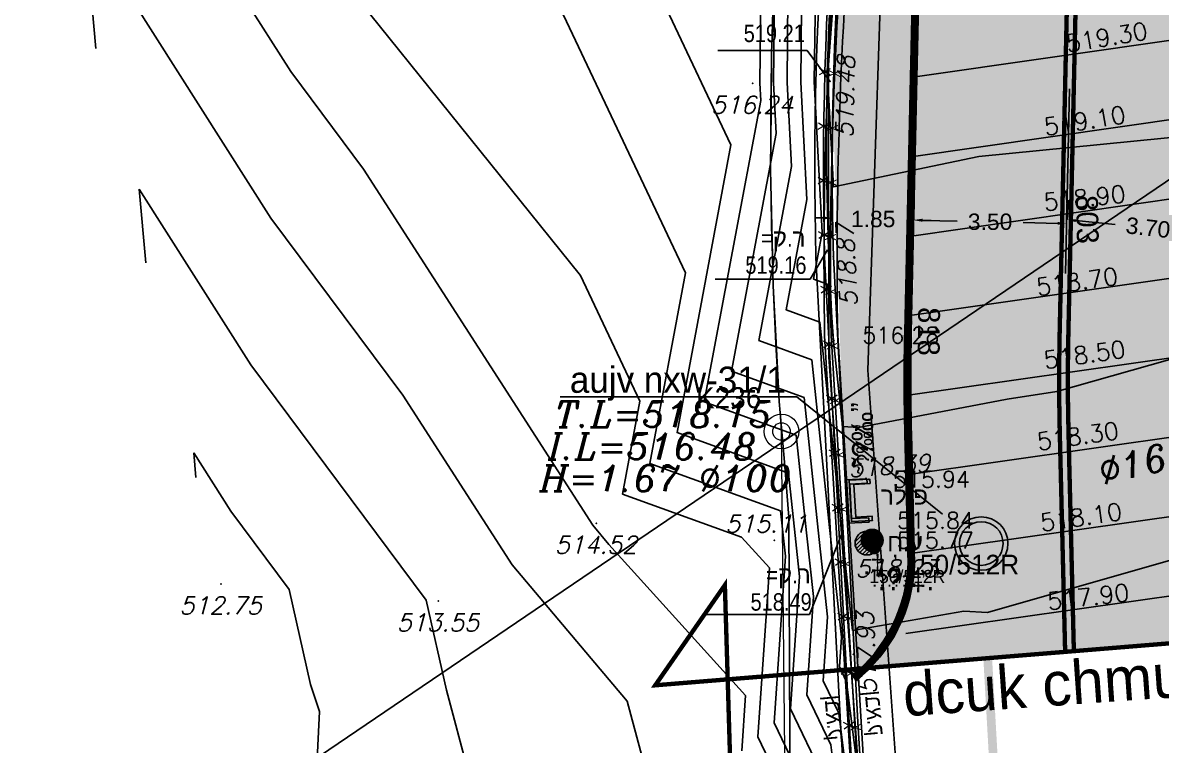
# Model space of a CAD drawing. Header units: metres. Extents: x 222509 to 223547, y 765290 to 766147.
# Drawn here: x 223008.89 to 223034.97, y 765892.56 to 765909.11 of the extents above; entities that cross this region are included whole.
import ezdxf
from ezdxf import colors
from ezdxf.entities.mleader import LeaderData, LeaderLine
from ezdxf.enums import TextEntityAlignment as Align
from ezdxf.math import Vec2, Vec3

# ---------------------------------------------------------------- set-up
doc = ezdxf.new("R2010")
doc.units = ezdxf.units.M
doc.linetypes.add('DASHED', pattern=[19.05, 12.7, -6.35])
for name, color, linetype in [('2TEURA_PT', 8, 'Continuous'), ('43', 8, 'Continuous'), ('55', 8, 'Continuous'), ('7', 8, 'Continuous'), ('A-H', 8, 'Continuous'), ('BELR', 8, 'Continuous'), ('biuv metuhnan 160', 240, 'Continuous'), ('biuv metuhnan 200', 240, 'Continuous'), ('Biuv-Metuhnan', 240, 'Continuous'), ('GADER', 6, 'Continuous'), ('K', 8, 'Continuous'), ('KER', 8, 'Continuous'), ('M6000', 8, 'Continuous'), ('M6331', 8, 'Continuous'), ('pcell', 160, 'Continuous'), ('PNT', 8, 'Continuous'), ('PNT2510', 8, 'Continuous'), ('PNTELEV', 5, 'Continuous'), ('PNTELEV2510', 7, 'Continuous'), ('polgon', 7, 'Continuous'), ('R-K', 8, 'Continuous'), ('R-K GOVA', 8, 'Continuous'), ('Sewage-man-names', 240, 'Continuous'), ('T', 8, 'Continuous'), ('Tcontours0', 250, 'Continuous'), ('Tcontours1', 250, 'Continuous'), ('Tcontours2', 250, 'DASHED'), ('tich', 8, 'Continuous'), ('timrur', 8, 'Continuous')]:
    doc.layers.add(name, color=color, linetype=linetype)
for name, color, linetype, lineweight in [('C1602_0', 3, 'Continuous', 13), ('C1602_1', 6, 'Continuous', 13), ('C1610_0', 8, 'Continuous', 13), ('M2401', 8, 'DASHED', 25), ('M2601', 8, 'Continuous', 25), ('M2605', 8, 'Continuous', 25)]:
    doc.layers.add(name, color=color, linetype=linetype, lineweight=lineweight)
doc.styles.add('GLONASS', font='techno_n.shx', dxfattribs={"width": 0.86})
doc.styles.add('hagar100', font='txt.shx', dxfattribs={"height": 20})
doc.styles.add('HANIT_TEXT', font='hebtxt')
doc.styles.add('HEB', font='hebtxtn.shx', dxfattribs={"height": 0.55})
doc.styles.add('HEBTXT', font='HEBTXT.SHX', dxfattribs={"width": 0.86})
doc.styles.add('ITALIC', font='italic')
doc.styles.add('miryal', font='miryl')
doc.styles.add('MIRYL', font='MIRYL.shx')
doc.styles.add('NARKISM', font='narkism')
doc.styles.add('PTXT', font='txt.shx')
doc.styles.get("Standard").update_dxf_attribs({"font": 'arial.ttf'})
doc.styles.add('TAZAR_HEBTXT', font='HEBTXT.SHX')
doc.styles.add('TECHN_MT', font='techn_mt.shx')
doc.styles.add('TRHEBTXT', font='hebtxt.shx')
doc.dimstyles.get("Standard").update_dxf_attribs({"dimtxt": 0.18, "dimasz": 0.18, "dimexe": 0.18, "dimexo": 0.0625, "dimgap": 0.09, "dimtad": 0, "dimtih": 1, "dimtoh": 1, "dimdec": 4, "dimzin": 0, "dimdsep": 46, "dimtxsty": 'Standard', "dimcen": 0.09, "dimadec": 0, "dimazin": 0, "dimtfac": 1, "dimtdec": 4, "dimtofl": 0, "dimtmove": 0, "dimatfit": 3, "dimfxl": 1, "dimtolj": 1, "dimtzin": 0, "dimarcsym": 0})

# ---------------------------------------------------------------- blocks, each defined once
blk = doc.blocks.new('shuha-01')
h = blk.add_hatch(color=255)
h.dxf.hatch_style = 1
h.paths.add_polyline_path([(0.411, 0, 1), (-0.411, 0, 1)])
at = {"layer": 'Biuv-Metuhnan'}
h = blk.add_hatch(color=256, dxfattribs=at)
h.paths.add_polyline_path([(0.411, 0, 1), (-0.411, 0, 1)], flags=17)
h.paths.add_polyline_path([(0.503, 0, 1), (-0.503, 0, 1)])
for radius in [0.503, 0.411]:
    blk.add_circle((0, 0), radius, dxfattribs=at)
blk = doc.blocks.new('SRVPNO9')
at = {"layer": 'PNTELEV2510', "style": 'PTXT', "oblique": 15}
blk.add_attdef('ELEV2', text='', height=1, dxfattribs=at).set_placement((-0.035, -1.723), align=Align.CENTER)
blk = doc.blocks.new('C1610', base_point=(0, 0, -9000))
at = {"color": 7, "linetype": 'Continuous'}
for radius in [1, 0.5]:
    blk.add_circle((0, 0), radius, dxfattribs=at)
at = {"color": 7, "style": 'TAZAR_HEBTXT'}
for tag, p, p2 in [('POINT_NAME', (-14.8, 1.54), (14.8, 1.54)), ('MARK_DESC', (2.2, -0.6), (31.8, -0.6))]:
    blk.add_attdef(tag, text='', height=1.2, dxfattribs=at).set_placement(p, p2, align=Align.FIT)
at = {"color": 7, "style": 'TAZAR_HEBTXT', "flags": 1}
for tag, p, p2 in [('MARK', (-12.333, -2.5), (12.333, -2.5)), ('CLASS', (-12.333, -4), (12.333, -4)), ('SOURCE', (-12.333, -5.5), (12.333, -5.5)), ('TOPO', (-12.333, -7), (12.333, -7))]:
    blk.add_attdef(tag, text='', height=1, dxfattribs=at).set_placement(p, p2, align=Align.FIT)
for tag, p, p2 in [('HEIGHT', (-12.333, -8.5), (12.333, -8.5)), ('COMMENT', (-12.333, -10), (12.333, -10))]:
    blk.add_attdef(tag, text='', height=1, rotation=360, dxfattribs=at).set_placement(p, p2, align=Align.FIT)
blk = doc.blocks.new('TRP9216')
at = {"linetype": 'Continuous', "const_width": 0.5}
blk.add_lwpolyline([(-0.35, 0, 1), (0.35, 0, 1)], format="xyb", close=True, dxfattribs=at)
blk.add_point((0, 0))
at = {"style": 'TRHEBTXT', "flags": 8}
blk.add_attdef('NAME', text='', height=1.8, dxfattribs=at).set_placement((0, 2.1), align=Align.BOTTOM_CENTER)
blk.add_attdef('HIGHTM', text='', height=1.6, dxfattribs=at).set_placement((-1, 0), align=Align.RIGHT)
blk.add_attdef('HIGHTC', (1, 0), '', height=1.6, dxfattribs=at)
blk.add_attdef('MARK', text='', height=2, dxfattribs=at).set_placement((0, -1.3), align=Align.TOP_CENTER)
blk = doc.blocks.new('G$CAC2BD834')
at = {"layer": 'A-H'}
h = blk.add_hatch(dxfattribs=at)
h.set_pattern_fill('ANSI31', color=256, scale=0.5, style=0)
h.set_pattern_definition([(45, (-4571.598834, 7819.609), (-0.044194173824, 0.044194173824), [])])
edge = h.paths.add_edge_path()
edge.add_arc((223028.23, 765897.19), 0.272, 0, 360)
at = {"layer": '55'}
blk.add_lwpolyline([(223036.141, 765906.188), (222993.703, 765877.398)], dxfattribs=at)
blk.add_lwpolyline([(223036.141, 765906.188), (222993.703, 765877.398)], dxfattribs=at)
at = {"layer": 'A-H'}
blk.add_circle((223028.23, 765897.19, 515.89), 0.272, dxfattribs=at)
at = {"layer": 'BELR'}
for points in [[(223028.281, 765897.671), (223027.781, 765897.645), (223027.729, 765898.636), (223028.228, 765898.662)], [(223028.234, 765898.562), (223028.228, 765898.662)], [(223028.275, 765897.771), (223027.876, 765897.75), (223027.834, 765898.541), (223028.234, 765898.562)], [(223028.281, 765897.671), (223028.275, 765897.771)]]:
    blk.add_lwpolyline(points, dxfattribs=at)
at = {"layer": 'C1602_0'}
blk.add_lwpolyline([(223032.871, 765846.205, -0.028923), (223028.452, 765858.519), (223026.555, 765872.634), (223026.272, 765899.746, -0.121783), (223033.343, 765941.571), (223034.139, 765941.708), (223045.284, 765944.156), (223047.88, 765944.398), (223096.418, 765948.913), (223119.705, 765947.412)], format="xyb", dxfattribs=at)
at = {"layer": 'C1602_1'}
blk.add_lwpolyline([(223032.871, 765846.205, -0.028923), (223028.452, 765858.519), (223026.555, 765872.634), (223026.272, 765899.746, -0.121783), (223033.343, 765941.571), (223034.139, 765941.708), (223045.284, 765944.156), (223047.88, 765944.398), (223065.396, 765931.743), (223065.902, 765931.378), (223058.025, 765921.247, 0.53793), (223044.964, 765915.588), (223043.045, 765897.759), (223041.149, 765880.129), (223043.997, 765864.246), (223046.852, 765848.298)], format="xyb", dxfattribs=at)
at = {"layer": 'GADER'}
blk.add_lwpolyline([(223029.17, 765873.056), (223028.28, 765885.717), (223027.82, 765893.074), (223027.26, 765903.742, -0.055747), (223028.711, 765920.715, -0.190614), (223034.382, 765932.985, -0.190614)], format="xyb", dxfattribs=at)
at = {"layer": 'KER'}
for points in [[(223028.971, 765873.042), (223028.081, 765885.703), (223027.621, 765893.062), (223027.06, 765903.734, -0.05571), (223028.512, 765920.741, -0.190418), (223034.244, 765933.13, -0.190418)], [(223029.37, 765873.07), (223028.48, 765885.73), (223028.02, 765893.085), (223027.46, 765903.75, -0.055785), (223028.91, 765920.69, -0.190814), (223034.52, 765932.84)]]:
    blk.add_lwpolyline(points, format="xyb", dxfattribs=at)
at = {"layer": 'PNT2510'}
for p in [(223027.38, 765907.77, 519.48), (223025.61, 765907.72, 516.24), (223027.46, 765903.75, 518.87), (223028.21, 765898.67, 518.39), (223022.03, 765897.64, 514.52), (223026.11, 765897.25, 515.11), (223028.23, 765897.19, 518.23), (223013.43, 765896.25, 512.75), (223018.41, 765895.86, 513.55), (223027.92, 765894.64, 517.93)]:
    blk.add_point(p, dxfattribs=at)
at = {"layer": 'R-K GOVA'}
for points in [[(223027.38, 765907.77), (223026.856, 765908.477), (223024.81, 765908.477)], [(223027.328, 765903.91), (223026.926, 765903.238), (223024.749, 765903.238)], [(223027.68, 765897.46), (223026.912, 765895.556), (223024.561, 765895.556)]]:
    blk.add_lwpolyline(points, dxfattribs=at)
at = {"layer": 'Tcontours0', "elevation": 515}
blk.add_lwpolyline([(223008.261, 765918.355), (223008.208, 765918.946), (223012.961, 765918.129), (223014.9, 765912.272), (223015.484, 765911.353), (223015.793, 765910.938), (223016.834, 765909.322), (223021.664, 765903.32), (223023.027, 765900.439), (223022.629, 765898.312), (223025.358, 765897.324), (223025.994, 765896.62), (223025.733, 765892.75), (223026.851, 765890.408), (223027.139, 765888.113), (223027.265, 765884.03), (223028.514, 765875.968), (223027.518, 765874.276), (223026.025, 765872.75), (223025.628, 765869.638)], dxfattribs=at)
at = {"layer": 'Tcontours1'}
for p, q in [((223012.853, 765898.694, 513), (223012.803, 765899.257, 513)), ((223012.803, 765899.257, 513), (223013.653, 765897.919, 513)), ((223013.653, 765897.919, 513), (223014.989, 765896.126, 513)), ((223014.989, 765896.126, 513), (223015.478, 765893.949, 513)), ((223015.478, 765893.949, 513), (223015.681, 765893.331, 513)), ((223015.681, 765893.331, 513), (223015.621, 765892.088, 513))]:
    blk.add_line(p, q, dxfattribs=at)
for points, elevation in [([(223025.191, 765934.738), (223025.827, 765929.693), (223026.231, 765929.118), (223026.728, 765927.489), (223027.11, 765926.831), (223027.318, 765926.481), (223027.724, 765920.568), (223027.886, 765918.622), (223027.341, 765908.21), (223027.336, 765907.771), (223027.46, 765905.349), (223030.796, 765906.05), (223036.43, 765906.608)], 519), ([(223022.02, 765934.723), (223022.282, 765932.651), (223022.884, 765929.465), (223022.932, 765927.698), (223023.472, 765926.767), (223026.747, 765921.27), (223026.802, 765920.476), (223027.09, 765917.023), (223026.74, 765910.33), (223026.711, 765907.753), (223026.85, 765905.059), (223026.377, 765902.535), (223027.148, 765902.255), (223027.639, 765897.606), (223027.899, 765895.19), (223027.991, 765895.204), (223030.452, 765895.631), (223030.995, 765895.6), (223036.413, 765897.148)], 518), ([(223015.553, 765935.408), (223019.684, 765931.107), (223019.833, 765930.318), (223019.871, 765928.939), (223019.475, 765926.771), (223019.876, 765926.168), (223020.31, 765926.036), (223023.595, 765920.845), (223024.651, 765919.617), (223026.145, 765917.215), (223026.294, 765915.423), (223026.138, 765912.451), (223026.086, 765907.735), (223026.146, 765906.571), (223025.128, 765901.127), (223026.79, 765900.525), (223027.111, 765897.484), (223027.324, 765895.501), (223027.226, 765894.036), (223027.582, 765893.29), (223028.42, 765886.616), (223030.248, 765886.964), (223036.314, 765888.11)], 517), ([(223013.206, 765927.866), (223013.63, 765927.414), (223013.579, 765927.136), (223016.505, 765922.741), (223019.667, 765921.775), (223019.968, 765921.299), (223022.274, 765918.616), (223024.357, 765915.268), (223023.857, 765913.138), (223023.64, 765909.429), (223025.112, 765906.316), (223023.878, 765899.72), (223026.432, 765898.795), (223026.583, 765897.361), (223026.684, 765896.426), (223026.48, 765893.393), (223027.216, 765891.849), (223027.843, 765886.857), (223027.903, 765884.926), (223029.064, 765877.432), (223029.492, 765877.194), (223030.028, 765877.28), (223036.274, 765878.209)], 516), ([(223010.557, 765908.525), (223010.307, 765911.348), (223014.568, 765904.636), (223017.594, 765900.577), (223020.096, 765896.69), (223022.737, 765893.569), (223023.263, 765891.605), (223023.543, 765890.281), (223025.078, 765888.593), (223026.511, 765886.924), (223026.628, 765883.133), (223026.89, 765881.439), (223024.013, 765876.547), (223023.792, 765876.322), (223023.791, 765876.325)], 514)]:
    blk.add_lwpolyline(points, dxfattribs=dict(at, elevation=elevation))
at = {"layer": 'Tcontours2'}
for p, q in [((223011.883, 765912.945, 514.5), (223015.026, 765907.995, 514.5)), ((223015.026, 765907.995, 514.5), (223016.694, 765905.757, 514.5)), ((223016.694, 765905.757, 514.5), (223021.945, 765897.598, 514.5)), ((223011.705, 765903.609, 513.5), (223011.555, 765905.302, 513.5)), ((223011.555, 765905.302, 513.5), (223014.111, 765901.277, 513.5)), ((223014.111, 765901.277, 513.5), (223018.13, 765895.885, 513.5)), ((223021.945, 765897.598, 514.5), (223022.317, 765897.16, 514.5)), ((223022.317, 765897.16, 514.5), (223025.445, 765893.695, 514.5)), ((223018.13, 765895.885, 513.5), (223018.594, 765893.819, 513.5)), ((223018.594, 765893.819, 513.5), (223019.536, 765890.307, 513.5)), ((223025.445, 765893.695, 514.5), (223025.36, 765892.429, 514.5))]:
    blk.add_line(p, q, dxfattribs=at)
for points, elevation in [([(223023.606, 765934.73), (223024.152, 765930.397), (223024.409, 765929.038), (223024.43, 765928.284), (223025.291, 765926.799), (223027.033, 765923.875), (223027.263, 765920.522), (223027.488, 765917.823), (223027.04, 765909.27), (223027.024, 765907.762), (223027.201, 765904.304), (223027.002, 765903.238), (223027.327, 765903.121), (223027.671, 765899.86), (223028.038, 765899.838), (223031.442, 765900.491), (223032.582, 765900.66), (223036.307, 765901.724)], 518.5), ([(223014.768, 765940.783), (223017.708, 765937.279), (223020.179, 765934.77), (223020.5, 765934.436), (223021.359, 765929.891), (223021.434, 765927.113), (223021.653, 765926.735), (223023.517, 765923.606), (223025.408, 765920.619), (223025.839, 765920.117), (223026.449, 765919.136), (223026.692, 765916.223), (223026.439, 765911.39), (223026.399, 765907.744), (223026.498, 765905.815), (223025.752, 765901.831), (223026.969, 765901.39), (223027.375, 765897.545), (223027.645, 765895.038), (223027.599, 765894.357), (223027.764, 765894.011), (223028.154, 765890.909), (223034.512, 765892.122), (223035.258, 765892.251)], 517.5), ([(223013.662, 765932.553), (223016.917, 765929.087), (223016.527, 765926.953), (223018.19, 765924.455), (223019.988, 765923.905), (223021.782, 765921.072), (223023.463, 765919.116), (223025.84, 765915.294), (223025.896, 765914.623), (223025.838, 765913.511), (223025.774, 765907.726), (223025.795, 765907.327), (223024.503, 765900.423), (223026.611, 765899.66), (223026.847, 765897.423), (223027.004, 765895.963), (223026.853, 765893.714), (223027.399, 765892.57), (223028.195, 765886.23), (223028.222, 765885.375), (223028.736, 765882.058), (223028.925, 765881.953), (223033.23, 765882.644), (223035.284, 765882.949)], 516.5), ([(223010.076, 765923.15), (223014.445, 765921.043), (223014.812, 765920.98), (223014.926, 765920.637), (223019.363, 765918.933), (223021.038, 765918.172), (223021.086, 765918.116), (223021.119, 765918.063), (223021.069, 765917.852), (223019.266, 765911.78), (223021.276, 765909.283), (223024.07, 765903.378), (223023.254, 765899.016), (223026.252, 765897.93), (223026.319, 765897.3), (223026.363, 765896.889), (223026.107, 765893.072), (223027.034, 765891.129)], 515.5)]:
    blk.add_lwpolyline(points, dxfattribs=dict(at, elevation=elevation))
at = {"layer": '2TEURA_PT'}
ref = blk.add_blockref('TRP9216', (223028.399, 765897.083), dxfattribs=dict(at, xscale=0.25, yscale=0.25, zscale=0.25))
ref.add_attrib('MARK', '.\x9a.‡.’', dxfattribs={"layer": '0', "height": 0.5, "style": 'TRHEBTXT', "flags": 8}).set_placement((223029.201, 765896.609, 515.883), align=Align.TOP_CENTER)
at = {"layer": 'C1610_0'}
ref = blk.add_blockref('C1610', (223026.272, 765899.746), dxfattribs=dict(at, xscale=0.4, yscale=0.4, zscale=0.4))
ref.add_attrib('POINT_NAME', 'K236', dxfattribs={"layer": '0', "height": 0.48, "rotation": 0, "style": 'TAZAR_HEBTXT'}).set_placement((223025.06, 765900.281), align=Align.CENTER)
at = {"layer": 'PNT2510'}
ref = blk.add_blockref('SRVPNO9', (223027.38, 765907.77, 519.48), dxfattribs=dict(at, xscale=0.4, yscale=0.4, zscale=0.4))
ref.add_attrib('ELEV2', '519.48', dxfattribs={"layer": 'PNTELEV2510', "height": 0.4, "rotation": 88.7867, "style": 'PTXT', "oblique": 15}).set_placement((223027.932, 765907.411, 519.48), align=Align.CENTER)
ref = blk.add_blockref('SRVPNO9', (223025.61, 765907.72, 516.24), dxfattribs=dict(at, xscale=0.4, yscale=0.4, zscale=0.4))
ref.add_attrib('ELEV2', '516.24', dxfattribs={"layer": 'PNTELEV2510', "height": 0.4, "style": 'PTXT', "oblique": 15}).set_placement((223025.596, 765907.031, 516.24), align=Align.CENTER)
ref = blk.add_blockref('SRVPNO9', (223027.46, 765903.75, 518.87), dxfattribs=dict(at, xscale=0.4, yscale=0.4, zscale=0.4))
ref.add_attrib('ELEV2', '518.87', dxfattribs={"layer": 'PNTELEV2510', "height": 0.4, "rotation": 92.9137, "style": 'PTXT', "oblique": 15}).set_placement((223027.966, 765903.562, 518.87), align=Align.CENTER)
ref = blk.add_blockref('SRVPNO9', (223028.21, 765898.67, 518.39), dxfattribs=dict(at, xscale=0.4, yscale=0.4, zscale=0.4))
ref.add_attrib('ELEV2', '518.39', dxfattribs={"layer": 'PNTELEV2510', "height": 0.4, "rotation": 4.1236, "style": 'PTXT', "oblique": 15}).set_placement((223028.755, 765898.764, 518.39), align=Align.CENTER)
ref = blk.add_blockref('SRVPNO9', (223026.11, 765897.25, 515.11), dxfattribs=dict(at, xscale=0.4, yscale=0.4, zscale=0.4))
ref.add_attrib('ELEV2', '515.11', dxfattribs={"layer": 'PNTELEV2510', "height": 0.4, "style": 'PTXT', "oblique": 15}).set_placement((223025.925, 765897.433, 515.11), align=Align.CENTER)
ref = blk.add_blockref('SRVPNO9', (223022.03, 765897.64, 514.52), dxfattribs=dict(at, xscale=0.4, yscale=0.4, zscale=0.4))
ref.add_attrib('ELEV2', '514.52', dxfattribs={"layer": 'PNTELEV2510', "height": 0.4, "style": 'PTXT', "oblique": 15}).set_placement((223022.016, 765896.951, 514.52), align=Align.CENTER)
ref = blk.add_blockref('SRVPNO9', (223028.23, 765897.19, 518.23), dxfattribs=dict(at, xscale=0.4, yscale=0.4, zscale=0.4))
ref.add_attrib('ELEV2', '518.23', dxfattribs={"layer": 'PNTELEV2510', "height": 0.4, "style": 'PTXT', "oblique": 15}).set_placement((223028.906, 765896.41, 518.23), align=Align.CENTER)
ref = blk.add_blockref('SRVPNO9', (223013.43, 765896.25, 512.75), dxfattribs=dict(at, xscale=0.4, yscale=0.4, zscale=0.4))
ref.add_attrib('ELEV2', '512.75', dxfattribs={"layer": 'PNTELEV2510', "height": 0.4, "style": 'PTXT', "oblique": 15}).set_placement((223013.416, 765895.561, 512.75), align=Align.CENTER)
ref = blk.add_blockref('SRVPNO9', (223018.41, 765895.86, 513.55), dxfattribs=dict(at, xscale=0.4, yscale=0.4, zscale=0.4))
ref.add_attrib('ELEV2', '513.55', dxfattribs={"layer": 'PNTELEV2510', "height": 0.4, "style": 'PTXT', "oblique": 15}).set_placement((223018.396, 765895.171, 513.55), align=Align.CENTER)
ref = blk.add_blockref('SRVPNO9', (223027.92, 765894.64, 517.93), dxfattribs=dict(at, xscale=0.4, yscale=0.4, zscale=0.4))
ref.add_attrib('ELEV2', '517.93', dxfattribs={"layer": 'PNTELEV2510', "height": 0.4, "rotation": 92.2728, "style": 'PTXT', "oblique": 15}).set_placement((223028.416, 765894.679, 517.93), align=Align.CENTER)
at = {"layer": 'A-H', "style": 'TECHN_MT', "width": 1.00001}
blk.add_text('ח.ע', height=0.4, dxfattribs=at).set_placement((223029.515, 765897.004, 515.89), align=Align.RIGHT)
at = {"layer": 'BELR', "style": 'TECHN_MT', "width": 1.00001}
blk.add_text('רליפ', height=0.4, dxfattribs=at).set_placement((223029.629, 765898.07, 519.74), align=Align.RIGHT)
at = {"layer": 'GADER', "style": 'PTXT'}
for rotation, p in [(88.3618, (223027.267, 765907.995)), (89.2414, (223027.241, 765906.745)), (270.231, (223027.234, 765905.495)), (271.1106, (223027.249, 765904.246)), (273.0057, (223027.299, 765902.997)), (273.0057, (223027.365, 765901.748)), (273.0057, (223027.43, 765900.5)), (273.0057, (223027.496, 765899.252)), (273.0057, (223027.561, 765898.004)), (273.0057, (223027.627, 765896.755)), (273.0057, (223027.693, 765895.507)), (273.0057, (223027.758, 765894.259)), (273.5788, (223027.824, 765893.01))]:
    blk.add_text('X', height=0.25, rotation=rotation, dxfattribs=at).set_placement(p, align=Align.MIDDLE_CENTER)
at = {"layer": 'R-K', "style": 'TECHN_MT', "width": 1.00001}
for p in [(223026.824, 765903.982, -332.58), (223026.943, 765896.265, -332.58)]:
    blk.add_text('=ק.ר', height=0.4, dxfattribs=at).set_placement(p, align=Align.RIGHT)
at = {"layer": 'R-K GOVA', "style": 'TECHN_MT', "width": 1.00001}
for s, p in [('519.21', (223026.807, 765908.668, -332.58)), ('519.16', (223026.844, 765903.359, -332.58)), ('518.49', (223026.964, 765895.642, -332.58))]:
    blk.add_text(s, height=0.4, dxfattribs=at).set_placement(p, align=Align.RIGHT)
blk = doc.blocks.new('*D93')
at = {"color": 0, "lineweight": -2}
for p, q in [((223029.303, 765904.631), (223029.312, 765905.038)), ((223032.802, 765904.553), (223032.811, 765904.961)), ((223029.502, 765904.584), (223030.295, 765904.566)), ((223032.601, 765904.515), (223031.808, 765904.533))]:
    blk.add_line(p, q, dxfattribs=at)
at = {"color": 0}
for points in [[(223029.503, 765904.617), (223029.501, 765904.551), (223029.302, 765904.588)], [(223032.601, 765904.482), (223032.602, 765904.549), (223032.801, 765904.511)]]:
    blk.add_solid(points, dxfattribs=at)
at = {"layer": 'DEFPOINTS', "color": 0}
for p in [(223029.3, 765904.475), (223032.799, 765904.397), (223032.801, 765904.511)]:
    blk.add_point(p, dxfattribs=at)
at = {"color": 0, "insert": (223031.052, 765904.55), "char_height": 0.375, "attachment_point": 5}
blk.add_mtext('\\A1;3.50', dxfattribs=at)
blk = doc.blocks.new('*D94')
at = {"color": 0, "lineweight": -2}
for p, q in [((223032.815, 765904.613), (223032.858, 765905.046)), ((223036.532, 765904.247), (223036.575, 765904.681)), ((223033.013, 765904.579), (223033.92, 765904.49)), ((223036.332, 765904.252), (223035.425, 765904.342))]:
    blk.add_line(p, q, dxfattribs=at)
at = {"color": 0}
for points in [[(223033.016, 765904.612), (223033.01, 765904.545), (223032.814, 765904.598)], [(223036.329, 765904.219), (223036.335, 765904.286), (223036.531, 765904.233)]]:
    blk.add_solid(points, dxfattribs=at)
at = {"layer": 'DEFPOINTS', "color": 0}
for p in [(223032.8, 765904.457), (223036.531, 765904.233), (223036.517, 765904.092)]:
    blk.add_point(p, dxfattribs=at)
at = {"color": 0, "insert": (223034.672, 765904.416), "char_height": 0.375, "attachment_point": 5, "rotation": 353.61}
blk.add_mtext('\\A1;3.70', dxfattribs=at)
blk = doc.blocks.new('*D96')
at = {"color": 0, "lineweight": -2}
for p, q in [((223027.241, 765904.638), (223027.041, 765904.643)), ((223027.438, 765904.512), (223027.431, 765904.184)), ((223029.299, 765904.47), (223029.292, 765904.143)), ((223029.502, 765904.588), (223029.702, 765904.584))]:
    blk.add_line(p, q, dxfattribs=at)
at = {"color": 0}
for points in [[(223027.24, 765904.605), (223027.242, 765904.672), (223027.441, 765904.634)], [(223029.503, 765904.622), (223029.501, 765904.555), (223029.302, 765904.593)]]:
    blk.add_solid(points, dxfattribs=at)
at = {"layer": 'DEFPOINTS', "color": 0}
for p in [(223027.442, 765904.668), (223029.302, 765904.593), (223029.303, 765904.627)]:
    blk.add_point(p, dxfattribs=at)
at = {"color": 0, "insert": (223028.372, 765904.613), "char_height": 0.375, "attachment_point": 5}
blk.add_mtext('\\A1;1.85', dxfattribs=at)
blk = doc.blocks.new('SRVPNO1')
at = {"layer": 'PNTELEV', "color": 8, "style": 'PTXT'}
blk.add_attdef('ELEV2', (1.5, -0.5), '', height=1, dxfattribs=at)
blk = doc.blocks.new('*X116')
at = {"color": 0}
for p, q in [((3.525, 3.615), (3.525, 3.685)), ((3.562, 3.514), (3.562, 3.785)), ((3.6, 3.469), (3.6, 3.831)), ((3.637, 3.439), (3.637, 3.86)), ((3.675, 3.419), (3.675, 3.88)), ((3.712, 3.407), (3.712, 3.892)), ((3.75, 3.401), (3.75, 3.899)), ((3.787, 3.4), (3.787, 3.899)), ((3.825, 3.405), (3.825, 3.894)), ((3.862, 3.416), (3.862, 3.883)), ((3.9, 3.435), (3.9, 3.865)), ((3.937, 3.462), (3.937, 3.837)), ((3.975, 3.503), (3.975, 3.796)), ((4.012, 3.58), (4.012, 3.72))]:
    blk.add_line(p, q, dxfattribs=at)
blk = doc.blocks.new('G$C9B10AD15')
at = {"layer": '43'}
blk.add_circle((223028.35, 765897.255, 515.77), 0.25, dxfattribs=at)
at = {"layer": '7', "elevation": 515.839}
blk.add_lwpolyline([(223028.301, 765898.558), (223027.927, 765898.535), (223027.973, 765897.787), (223028.347, 765897.81), (223028.353, 765897.71), (223027.879, 765897.681), (223027.822, 765898.629), (223028.295, 765898.658), (223028.301, 765898.558)], close=True, dxfattribs=at)
at = {"layer": 'GADER'}
blk.add_lwpolyline([(223029.136, 765873.002), (223028.256, 765888.019), (223027.409, 765901.946, -0.053657), (223029.356, 765923.383, -0.138722), (223034.522, 765932.925, -0.138722)], format="xyb", dxfattribs=at)
at = {"layer": 'K'}
for points in [[(223028.987, 765872.993), (223028.106, 765888.01), (223027.259, 765901.94, -0.05367), (223029.21, 765923.414, -0.138744), (223034.414, 765933.029, -0.138744)], [(223029.286, 765873.011), (223028.406, 765888.028), (223027.559, 765901.952, -0.053645), (223029.503, 765923.352, -0.1387), (223034.629, 765932.82)]]:
    blk.add_lwpolyline(points, format="xyb", dxfattribs=at)
at = {"layer": 'PNT', "color": 252}
for p in [(223027.559, 765901.952, 516.28), (223028.26, 765898.65, 515.935), (223028.353, 765897.71, 515.839), (223028.35, 765897.255, 515.77)]:
    blk.add_point(p, dxfattribs=at)
at = {"layer": '43'}
blk.add_blockref('*X116', (223024.577, 765893.605, 515.77), dxfattribs=at)
at = {"layer": 'PNT', "color": 252}
ref = blk.add_blockref('SRVPNO1', (223027.559, 765901.952, 516.28), dxfattribs=dict(at, xscale=0.375, yscale=0.375, zscale=0.375))
ref.add_attrib('ELEV2', '516.28', (223028.122, 765901.765, 516.28), dxfattribs={"layer": 'PNTELEV', "color": 8, "height": 0.375, "style": 'PTXT'})
ref = blk.add_blockref('SRVPNO1', (223028.26, 765898.65, 515.935), dxfattribs=dict(at, xscale=0.375, yscale=0.375, zscale=0.375))
ref.add_attrib('ELEV2', '515.94', (223028.823, 765898.463, 515.935), dxfattribs={"layer": 'PNTELEV', "color": 8, "height": 0.375, "style": 'PTXT'})
ref = blk.add_blockref('SRVPNO1', (223028.353, 765897.71, 515.839), dxfattribs=dict(at, xscale=0.375, yscale=0.375, zscale=0.375))
ref.add_attrib('ELEV2', '515.84', (223028.916, 765897.522, 515.839), dxfattribs={"layer": 'PNTELEV', "color": 8, "height": 0.375, "style": 'PTXT'})
ref = blk.add_blockref('SRVPNO1', (223028.35, 765897.255, 515.77), dxfattribs=dict(at, xscale=0.375, yscale=0.375, zscale=0.375))
ref.add_attrib('ELEV2', '515.77', (223028.913, 765897.068, 515.77), dxfattribs={"layer": 'PNTELEV', "color": 8, "height": 0.375, "style": 'PTXT'})
at = {"layer": '43', "style": 'HEBTXT'}
blk.add_text('.‡.’ 150/512R', height=0.45, dxfattribs=at).set_placement((223028.138, 765896.473, 515.77))
at = {"layer": '7', "style": 'HEB'}
blk.add_text('˜\x8c‰”', height=0.38, rotation=93.4799, dxfattribs=at).set_placement((223028.398, 765898.804, 515.839))
at = {"layer": 'GADER', "style": 'GLONASS', "text_generation_flag": 2, "width": 0.86}
for rotation, p in [(87.497, (223027.489, 765907.949)), (88.3347, (223027.442, 765906.7)), (88.963, (223027.412, 765905.451)), (89.5914, (223027.397, 765904.201)), (270.4291, (223027.398, 765902.951)), (273.4799, (223027.424, 765901.701)), (273.4799, (223027.5, 765900.453)), (273.4799, (223027.576, 765899.206)), (273.4799, (223027.652, 765897.958)), (273.4799, (223027.727, 765896.71)), (273.4799, (223027.803, 765895.463)), (273.4799, (223027.879, 765894.215)), (273.4799, (223027.955, 765892.967))]:
    blk.add_text('X', height=0.25, rotation=rotation, dxfattribs=at).set_placement(p, align=Align.MIDDLE_CENTER)
at = {"layer": 'T', "style": 'GLONASS', "text_generation_flag": 2, "width": 0.86}
blk.add_text('ק.אבן', height=0.375, rotation=275.0423, dxfattribs=at).set_placement((223028.268, 765892.761))
blk = doc.blocks.new('G$C915B2375')
at = {"layer": 'pcell'}
blk.add_lwpolyline([(223026.095, 765909.753), (223026.044, 765908.425), (223026.043, 765908.398), (223026.033, 765907.097), (223026.023, 765905.769), (223026.023, 765905.742), (223026.052, 765904.441), (223026.083, 765903.086), (223026.151, 765901.787), (223026.222, 765900.433), (223026.329, 765899.137), (223026.441, 765897.786), (223026.555, 765872.634)], dxfattribs=at)
blk = doc.blocks.new('M6331_S')
blk.add_lwpolyline([(-0.5, 0), (-0.5, -0.5), (0.5, -0.5), (0.5, 0.5), (-0.5, 0.5)], close=True)
for points in [[(0.5, 0.5), (-0.5, -0.5)], [(-0.5, 0.5), (0.5, -0.5)]]:
    blk.add_lwpolyline(points)
at = {"style": 'HANIT_TEXT'}
blk.add_attdef('NAME', text='', height=1, dxfattribs=at).set_placement((0, -1), align=Align.TOP_CENTER)
blk.add_attdef('DESC', text='', height=1, dxfattribs=at).set_placement((-1, -2.5), align=Align.TOP_RIGHT)
blk.add_attdef('MARK', text='', height=1, dxfattribs=at).set_placement((0, -2.5), align=Align.TOP_LEFT)
at = {"style": 'HANIT_TEXT', "flags": 1}
blk.add_attdef('OWNER', text='', height=1, dxfattribs=at).set_placement((0, -4), align=Align.TOP_CENTER)
blk = doc.blocks.new('G$CFB36F9AD')
at = {"layer": 'M2601'}
blk.add_lwpolyline([(223029.136, 765873.002), (223028.256, 765888.019), (223027.409, 765901.946, -0.053657), (223029.356, 765923.383, -0.138722), (223034.522, 765932.925, -0.138722)], format="xyb", dxfattribs=at)
at = {"layer": 'M2605'}
for points in [[(223028.987, 765872.993), (223028.106, 765888.01), (223027.259, 765901.94, -0.05367), (223029.21, 765923.414, -0.138744), (223034.414, 765933.029, -0.138744)], [(223029.286, 765873.011), (223028.406, 765888.028), (223027.559, 765901.952, -0.053645), (223029.503, 765923.352, -0.1387), (223034.629, 765932.82)]]:
    blk.add_lwpolyline(points, format="xyb", dxfattribs=at)
at = {"layer": 'M6000', "elevation": 515.839}
blk.add_lwpolyline([(223028.301, 765898.558), (223027.927, 765898.535), (223027.973, 765897.787), (223028.347, 765897.81), (223028.353, 765897.71), (223027.879, 765897.681), (223027.822, 765898.629), (223028.295, 765898.658), (223028.301, 765898.558)], close=True, dxfattribs=at)
at = {"layer": 'PNT'}
for p in [(223027.559, 765901.952, 516.28), (223028.26, 765898.65, 515.935), (223028.353, 765897.71, 515.839), (223028.35, 765897.255, 515.77)]:
    blk.add_point(p, dxfattribs=at)
at = {"layer": 'M6331', "xscale": 0.3040000000037253, "yscale": 0.3040000000037253, "zscale": 0.1520000000019763}
blk.add_blockref('M6331_S', (223028.35, 765897.255, 515.77), dxfattribs=at).add_auto_attribs({'MARK': '.\x90.\x8e.‡.’'})
at = {"layer": 'PNT'}
ref = blk.add_blockref('SRVPNO1', (223027.559, 765901.952, 516.28), dxfattribs=dict(at, xscale=0.375, yscale=0.375, zscale=0.375))
ref.add_attrib('ELEV2', '516.28', (223028.122, 765901.765, 516.28), dxfattribs={"layer": 'PNTELEV', "color": 8, "height": 0.375, "style": 'PTXT'})
ref = blk.add_blockref('SRVPNO1', (223028.26, 765898.65, 515.935), dxfattribs=dict(at, xscale=0.375, yscale=0.375, zscale=0.375))
ref.add_attrib('ELEV2', '515.94', (223028.823, 765898.463, 515.935), dxfattribs={"layer": 'PNTELEV', "color": 8, "height": 0.375, "style": 'PTXT'})
ref = blk.add_blockref('SRVPNO1', (223028.353, 765897.71, 515.839), dxfattribs=dict(at, xscale=0.375, yscale=0.375, zscale=0.375))
ref.add_attrib('ELEV2', '515.84', (223028.916, 765897.522, 515.839), dxfattribs={"layer": 'PNTELEV', "color": 8, "height": 0.375, "style": 'PTXT'})
ref = blk.add_blockref('SRVPNO1', (223028.35, 765897.255, 515.77), dxfattribs=dict(at, xscale=0.375, yscale=0.375, zscale=0.375))
ref.add_attrib('ELEV2', '515.77', (223028.913, 765897.068, 515.77), dxfattribs={"layer": 'PNTELEV', "color": 8, "height": 0.375, "style": 'PTXT'})
at = {"layer": 'M2601', "style": 'GLONASS', "text_generation_flag": 2, "width": 0.86}
for rotation, p in [(87.497, (223027.489, 765907.949)), (88.3347, (223027.442, 765906.7)), (88.963, (223027.412, 765905.451)), (89.5914, (223027.397, 765904.201)), (270.4291, (223027.398, 765902.951)), (273.4799, (223027.424, 765901.701)), (273.4799, (223027.5, 765900.453)), (273.4799, (223027.576, 765899.206)), (273.4799, (223027.652, 765897.958)), (273.4799, (223027.727, 765896.71)), (273.4799, (223027.803, 765895.463)), (273.4799, (223027.879, 765894.215)), (273.4799, (223027.955, 765892.967))]:
    blk.add_text('X', height=0.25, rotation=rotation, dxfattribs=at).set_placement(p, align=Align.MIDDLE_CENTER)
at = {"layer": 'M2605', "style": 'GLONASS', "text_generation_flag": 2, "width": 0.86}
blk.add_text('ק.אבן', height=0.375, rotation=275.0423, dxfattribs=at).set_placement((223027.346, 765892.659))
at = {"layer": 'M6000', "style": 'HEB'}
blk.add_text('˜\x8c‰”', height=0.5, rotation=91.5327, dxfattribs=at).set_placement((223028.399, 765898.94, 515.839))
at = {"layer": 'M6331', "style": 'HEBTXT'}
blk.add_text(' 150/512R', height=0.3, dxfattribs=at).set_placement((223028.174, 765896.275, 515.77))
blk = doc.blocks.new('G$CEBE070F1')
at = {"layer": 'M2401'}
blk.add_polyline3d([(223037.69, 765938.66, 519.72), (223037.92, 765935.45, 519.68), (223037.59, 765934.64, 519.68), (223036.76, 765933.92, 519.68), (223034.98, 765932.24, 519.5), (223032.15, 765928.32, 519.11), (223029.83, 765920.91, 518.42), (223028.61, 765911.84, 517.63), (223028.25, 765901.15, 516.71), (223029.28, 765886.77, 514.97), (223030.3, 765872.72, 513.51), (223030.08, 765872.45, 513.5), (223029.72, 765872.21, 513.46), (223029.13, 765872.38, 513.22), (223029.12, 765872.39, 513.17), (223028.28, 765874.6, 512.81)], dxfattribs=at)
at = {"layer": 'M2605'}
blk.add_polyline3d([(223034.7, 765933.26, 519.45), (223032.01, 765929.86, 519.22), (223030.39, 765927, 518.99), (223028.79, 765921.23, 518.44), (223027.77, 765913.81, 517.79), (223027.35, 765908.15, 517.3), (223027.36, 765901.45, 516.74), (223028.35, 765887.63, 515.06), (223029.27, 765873.26, 513.62)], dxfattribs=at)
blk = doc.blocks.new('G$CDE37A9AE')
at = {"layer": 'biuv metuhnan 160', "const_width": 0.18}
blk.add_lwpolyline([(223030.849, 765897.18), (223038.675, 765899.544)], dxfattribs=at)
at = {"layer": 'biuv metuhnan 200'}
blk.add_lwpolyline([(223106.03, 765787.05, 0.2, 0.2, 0), (223107.425, 765790.158, 0.2, 0.2, 0), (223084.483, 765800.889, 0.2, 0.2, 0), (223048.217, 765817.764, 0.2, 0.2, 0), (223037.518, 765826.032, 0.2, 0.2, 0), (223033.914, 765839.765, 0.2, 0.2, 0), (223032.453, 765868.688, 0.2, 0.2, 0), (223030.849, 765897.18, 0.2, 0.2, 0), (223030.849, 765897.18, 0.2, 0.2, 0), (223030.849, 765897.18, 0.2, 0.2, 0), (223033.905, 765926.162, 0.2, 0.2, 0), (223059.708, 765933.144, 0.2, 0.2, 0), (223080.854, 765914.734, 0.2, 0.2, 0), (223096.759, 765902.355, 0.2, 0.2, 0), (223125.418, 765880.054, 0.2, 0.2, 0), (223138.543, 765869.981, 0.2, 0.2, 0), (223150.893, 765861.006, 0.2, 0.2, 0), (223163.22, 765851.088, 0.2, 0.2, 0), (223181.823, 765834.302, 0.2, 0.2, 0), (223199.904, 765817.6, 0.2, 0.2, 0), (223229.17, 765790.332, 0.2, 0.2, 0), (223256.284, 765764.886, 0.2, 0.2, 0)], format="xyseb", dxfattribs=at)
at = {"xscale": 1.217317252201134, "yscale": 1.217317252201134, "zscale": 1.217317252201134}
blk.add_blockref('shuha-01', (223030.849, 765897.18), dxfattribs=at)
at = {"layer": 'Biuv-Metuhnan', "extrusion": (0, 0, -1), "style": 'miryal', "text_generation_flag": 2}
blk.add_text('aujv nxw-31/1', height=0.6, dxfattribs=at).set_placement((-223023.897, 765900.933, 53.5), align=Align.MIDDLE_CENTER)
at = {"layer": 'Sewage-man-names', "style": 'ITALIC'}
for s, p in [('T.L=518.15', (223021.075, 765899.845)), ('I.L=516.48', (223020.921, 765899.105)), ('H=1.67 %%c100', (223020.726, 765898.376))]:
    blk.add_text(s, height=0.6, dxfattribs=at).set_placement(p)
blk.add_text('%%C160', height=0.6, rotation=13.6093, dxfattribs=at).set_placement((223033.623, 765898.52))
at = {"layer": 'Sewage-man-names'}
ml = blk.add_multileader_mtext('Standard', dxfattribs=at)
ml.set_content(' ', color=256)
ml.set_leader_properties()
ml.build(insert=Vec2(0, 0))
ml.multileader.update_dxf_attribs({"dogleg_length": 5.424, "arrow_head_size": 0.5})
ctx = ml.context
ctx.base_point, ctx.arrow_head_size, ctx.plane_origin = Vec3(223015.648, 765900.54), 0.5, Vec3(223027.865, 765899.556)
ctx.text_align_type = 2
notes = []
notes.append((ctx, [(0, (1, 1, 0), (223026.625, 765900.54), (-1, 0), 5.424, [(0, [(223030.351, 765897.535)], 0, [])])]))
ctx.mtext.insert, ctx.mtext.alignment, ctx.mtext.flow_direction = Vec3(223019.201, 765902.541), 3, 5
for ctx, leaders in notes:
    for number, flags, end, landing, length, lines in leaders:
        leader = LeaderData()
        leader.index, (leader.has_last_leader_line, leader.has_dogleg_vector, leader.attachment_direction) = number, flags
        leader.last_leader_point, leader.dogleg_vector, leader.dogleg_length = Vec3(end), Vec3(landing), length
        for number, points, colour, breaks in lines:
            line = LeaderLine()
            line.index, line.vertices, line.color, line.breaks = number, Vec3.list(points), colors.encode_raw_color(colour), breaks
            leader.lines.append(line)
        ctx.leaders.append(leader)
blk = doc.blocks.new('G$C122A9018')
at = {"layer": 'R-K GOVA'}
h = blk.add_hatch(color=254, dxfattribs=at)
h.dxf.hatch_style = 1
h.paths.add_polyline_path([(223083.9613, 765914.85158), (223080.00774, 765909.68354), (223069.4389, 765917.68627), (223068.26825, 765918.317), (223067.3334, 765918.81544), (223066.57736, 765919.17362), (223065.44119, 765919.65655), (223062.22835, 765921.00386), (223059.66703, 765922.07586), (223058.49733, 765922.47343), (223057.23737, 765922.75821), (223056.20794, 765922.88777), (223055.41751, 765922.92652), (223054.68416, 765922.91583), (223053.47497, 765922.79967), (223052.60892, 765922.63929), (223051.64724, 765922.38211), (223050.7066, 765922.04465), (223049.81474, 765921.71691), (223048.39628, 765921.33091), (223046.63672, 765920.97451), (223045.75193, 765920.70908), (223044.47631, 765920.18861), (223043.24892, 765919.51292), (223042.4374, 765918.9545), (223041.65103, 765918.31058), (223040.84343, 765917.5186), (223040.11037, 765916.64938), (223039.3221, 765915.48359), (223038.70362, 765914.29574), (223038.05837, 765912.49768), (223037.36959, 765909.7474), (223036.85807, 765906.79871), (223036.52799, 765904.00902), (223036.33278, 765901.55384), (223036.26907, 765899.17478), (223036.36611, 765895.05446), (223028.26989, 765894.29533), (223028.8219, 765895.00494), (223029.13709, 765895.69304), (223029.32121, 765896.71356), (223029.23568, 765900.41382), (223029.43388, 765910.1781), (223029.62225, 765912.22012), (223029.80686, 765913.36221), (223030.18468, 765915.04017), (223030.70538, 765916.74726), (223031.08885, 765917.87783), (223031.30917, 765918.6433), (223031.45558, 765919.22823), (223031.58139, 765919.80302), (223031.7577, 765920.79711), (223031.85658, 765921.54515), (223031.92295, 765922.24118), (223031.98312, 765923.77452), (223031.93688, 765925.35287), (223031.84021, 765927.78602), (223031.71015, 765931.05973), (223031.6111, 765932.67709), (223031.48142, 765933.86821), (223031.43741, 765935.30176), (223031.4995, 765936.36201), (223031.54519, 765937.62621), (223031.93133, 765939.00246), (223032.2144, 765939.62164), (223032.62698, 765940.6681), (223033.11177, 765941.65868), (223033.63182, 765942.54382), (223034.18921, 765943.42614), (223034.60685, 765944.22336), (223035.12039, 765945.29042), (223035.6417, 765946.49723), (223036.11234, 765947.72967), (223036.66706, 765949.43827), (223036.90449, 765950.29587), (223037.24589, 765951.74571), (223037.51948, 765953.22965), (223037.78374, 765955.09447), (223037.91398, 765956.90984), (223052.49375, 765954.73385), (223051.47691, 765954.59087), (223050.78723, 765954.35522), (223049.99835, 765953.92579), (223049.45116, 765953.40049), (223049.14634, 765952.94248), (223048.9965, 765952.62107), (223048.86201, 765952.18872), (223048.78835, 765951.64269), (223048.8827, 765950.64667), (223049.00665, 765949.96154), (223049.14578, 765949.36782), (223049.32162, 765948.98555), (223049.67058, 765948.55078), (223050.04087, 765948.27262), (223050.47193, 765948.07633), (223051.37609, 765947.69065), (223052.41243, 765947.15107), (223053.14901, 765946.69673), (223054.28321, 765945.88887), (223056.19438, 765944.05658), (223056.97695, 765943.21595), (223058.08685, 765941.87113), (223059.35242, 765940.08527), (223060.58661, 765938.0184), (223061.66003, 765935.83528), (223062.35032, 765933.96759), (223062.5708, 765933.32215), (223063.06183, 765932.37283), (223063.3298, 765931.99052), (223065.30041, 765929.91584), (223066.66818, 765928.60522), (223068.21113, 765927.23957), (223069.52609, 765926.14224), (223070.50123, 765925.40325), (223073.68056, 765922.99387)])
h.paths.add_polyline_path([(223036.76223, 765923.8799), (223036.55041, 765923.82452), (223036.38249, 765923.68386), (223036.27756, 765923.27105), (223036.259, 765922.70874), (223036.07868, 765920.64594), (223035.8294, 765919.11761), (223035.84718, 765918.81555), (223036.04047, 765918.67509), (223036.22519, 765918.68966), (223037.13564, 765919.81263), (223037.70041, 765920.45314), (223038.3821, 765921.14415), (223038.85195, 765921.57562), (223039.20474, 765921.94331), (223039.24772, 765922.17266), (223039.172, 765922.41312), (223038.90076, 765922.63215), (223038.34857, 765922.93966), (223037.95628, 765923.17861), (223037.72594, 765923.32732), (223037.42523, 765923.53132), (223037.2686, 765923.64218), (223037.14042, 765923.73533), (223036.92431, 765923.85885)], flags=16)
edge = h.paths.add_edge_path(flags=16)
edge.add_arc((223045.43445, 765935.01402), 8, 0, 360)
h.paths.add_polyline_path([(223058.51405, 765930.0216), (223058.44305, 765929.83942), (223058.25618, 765929.39234), (223058.03082, 765928.90407), (223057.73513, 765928.32871), (223057.44716, 765927.82411), (223057.34071, 765927.61448), (223057.26567, 765927.52922), (223057.22259, 765927.32387), (223057.34518, 765927.12447), (223057.59821, 765927.05445), (223058.22089, 765926.95048), (223059.02743, 765926.77848), (223060.84037, 765926.23047), (223062.15854, 765925.71635), (223062.54192, 765925.83075), (223062.69967, 765926.07426), (223062.65414, 765926.4593), (223061.91346, 765927.22328), (223059.83654, 765929.49251), (223059.14589, 765930.51527), (223059.06791, 765930.57056), (223058.95668, 765930.60058), (223058.84241, 765930.58649), (223058.73328, 765930.52285), (223058.67218, 765930.44492), (223058.62731, 765930.32909), (223058.59249, 765930.23218)], flags=16)
h.paths.add_polyline_path([(223042.41451, 765954.61221), (223042.28032, 765954.34093), (223042.20817, 765954.20863), (223042.09936, 765953.90677), (223041.90118, 765953.26553), (223041.71736, 765952.25606), (223041.48437, 765951.00772), (223041.15372, 765949.46791), (223041.19199, 765949.29923), (223041.36238, 765949.08573), (223041.4601, 765949.03127), (223041.65312, 765948.99251), (223041.76777, 765949.00093), (223043.21428, 765948.99251), (223043.37591, 765948.99593), (223043.58068, 765948.99902), (223043.68094, 765949.0263), (223043.84491, 765949.13027), (223043.95064, 765949.27535), (223044.00834, 765949.50792), (223043.90889, 765950.09016), (223043.79004, 765950.98593), (223043.71634, 765951.7389), (223043.65366, 765952.77416), (223043.63703, 765953.42446), (223043.64617, 765954.44317), (223043.66266, 765954.86778), (223043.5679, 765955.18524), (223043.33887, 765955.35971), (223043.02059, 765955.3708), (223042.74863, 765955.17107), (223042.61542, 765954.96444)], flags=16)
h = blk.add_hatch(color=121, dxfattribs=at)
h.dxf.hatch_style = 1
h.paths.add_polyline_path([(223027.87882, 765913.92809), (223029.72475, 765913.7257), (223029.53229, 765912.64421), (223029.3788, 765911.44522), (223029.30667, 765910.58322), (223029.25253, 765909.12799), (223029.18853, 765906.2362), (223029.10753, 765902.5761), (223029.08699, 765900.29659), (223029.14134, 765897.93019), (223029.16909, 765896.66486), (223029.10705, 765896.16212), (223028.92548, 765895.55238), (223028.61782, 765894.96068), (223028.45872, 765894.73632), (223028.14658, 765894.38434), (223027.9605, 765894.21816), (223027.67894, 765899.58039), (223027.45026, 765907.31683), (223027.50156, 765908.95406), (223027.72313, 765912.38343)])
blk.add_line((223032.77588, 765903.36499), (223032.86953, 765907.5965))
at = {"layer": 'polgon', "color": 6}
blk.add_lwpolyline([(223027.47006, 765901.73225, -0.03809506), (223027.51463, 765911.62251), (223029.29541, 765933.65222, 0.33874931), (223021.39265, 765945.91205), (222943.81306, 765973.79099, -0.02067517), (222936.15579, 765976.90577), (222923.00533, 765982.89992), (222926.94553, 765991.54427)], format="xyb", dxfattribs=at)
at = {"layer": 'R-K GOVA', "color": 30}
for p, q in [((223037.3343, 765909.01603), (223029.28097, 765907.86537)), ((223036.95913, 765907.14414), (223029.2406, 765906.04133)), ((223036.65905, 765905.28299), (223029.20023, 765904.21728)), ((223036.43146, 765903.43219), (223029.15986, 765902.39323)), ((223036.14814, 765901.57343), (223029.12212, 765900.56956)), ((223036.14318, 765899.75444), (223029.1335, 765898.7529)), ((223036.1583, 765897.93832), (223029.17793, 765896.94097)), ((223036.19342, 765896.12506), (223029.12418, 765895.11501))]:
    blk.add_line(p, q, dxfattribs=at)
at = {"layer": 'R-K GOVA', "const_width": 0.1}
blk.add_lwpolyline([(223025.16487, 765889.87047), (223024.97386, 765896.22704), (223023.3784, 765893.93227), (223041.95183, 765895.44662), (223039.9905, 765897.72498), (223040.50079, 765891.68472)], dxfattribs=at)
at = {"layer": 'tich', "color": 0, "linetype": 'ByBlock'}
for p, q in [((223029.26222, 765909.56576), (223029.09541, 765902.02846)), ((223029.17126, 765896.70989), (223029.0982, 765899.68953))]:
    blk.add_line(p, q, dxfattribs=at)
at = {"layer": 'tich', "linetype": 'ByBlock', "const_width": 0.1}
for points in [[(223032.77166, 765894.69813), (223032.64713, 765899.77655, -0.01166128), (223032.64454, 765901.94992), (223032.81146, 765909.49239, -0.06791236), (223034.43413, 765915.56343, 0.09107777), (223035.74518, 765925.02823, 0.09107777)], [(223040.27022, 765922.05231, 0.09521428), (223034.61859, 765915.48614, 0.06779976), (223033.01118, 765909.47759), (223032.84449, 765901.94549, 0.01166128), (223032.84707, 765899.78146), (223032.97132, 765894.71441)]]:
    blk.add_lwpolyline(points, format="xyb", dxfattribs=at)
at = {"layer": 'tich', "linetype": 'ByBlock'}
blk.add_lwpolyline([(223031.8613, 765921.58733), (223031.26495, 765921.65346, 0.03755288), (223031.36784, 765924.56164), (223031.96737, 765924.58546, -0.09670559), (223030.79844, 765917.01035, 0.08112426), (223029.41218, 765909.56244), (223029.24537, 765902.02515, 0.01166128), (223029.24815, 765899.69321), (223029.32121, 765896.71356, -0.21984812), (223027.97046, 765894.02851)], format="xyb", dxfattribs=at)
at = {"layer": 'tich', "color": 10, "linetype": 'DASHED', "ltscale": 15, "const_width": 0.15}
blk.add_lwpolyline([(223031.77835, 765921.52107, -0.05799442), (223030.72788, 765917.03578, 0.08112426), (223029.3372, 765909.5641), (223029.17039, 765902.02681, 0.01166128), (223029.17318, 765899.69137), (223029.24618, 765896.71391, -0.219687), (223027.92377, 765894.08721, -0.219687)], format="xyb", dxfattribs=at)
at = {"layer": 'tich', "color": 0, "linetype": 'ByBlock'}
blk.add_lwpolyline([(223029.1713, 765896.71856, -0.21984812), (223027.87709, 765894.14591, -0.21984812)], format="xyb", dxfattribs=at)
blk.add_arc((223079.23313, 765900.91886), 50.15, 178.732182, 181.404628, dxfattribs=at)
at = {"layer": 'R-K GOVA', "color": 30, "style": 'hagar100'}
for s, rotation, p in [('519.30', 9.394345, (223032.82742, 765908.43016)), ('519.10', 9.066812, (223032.32161, 765906.52128)), ('518.90', 6.071247, (223032.3003, 765904.79889)), ('518.70', 8.103703, (223032.14086, 765902.85037)), ('518.50', 8.165598, (223032.31161, 765901.17753)), ('518.30', 8.165598, (223032.15801, 765899.31072)), ('518.10', 8.165598, (223032.23053, 765897.45504)), ('517.90', 6.556909, (223032.38563, 765895.65162))]:
    blk.add_text(s, height=0.4, rotation=rotation, dxfattribs=at).set_placement(p)
at = {"layer": 'tich', "style": 'MIRYL'}
blk.add_text('dcuk chmug', height=1, rotation=4.045828, dxfattribs=at).set_placement((223036.28291, 765893.72926), align=Align.RIGHT)
at = {"layer": 'timrur', "style": 'NARKISM'}
for s, rotation, p in [('803', 271.214426, (223033.01891, 765905.15639)), ('818', 269.418352, (223029.40495, 765902.59793))]:
    blk.add_text(s, height=0.5, rotation=rotation, dxfattribs=at).set_placement(p)
at = {"color": 113}
for p1, p2, distance, text, picture, middle in [((223029.29958, 765904.47467), (223032.79872, 765904.39723), 0.11376, '3.50', '*D93', (223031.05167, 765904.54967)), ((223027.44159, 765904.66778), (223029.30294, 765904.62659), -0.03381, '1.85', '*D96', (223028.37152, 765904.61338))]:
    dim = blk.add_aligned_dim(p1=p1, p2=p2, distance=distance, text=text, dimstyle='Standard', override={"dimscale": 2.5, "dimtxt": 0.15, "dimasz": 0.08}, dxfattribs=at)
    dim.commit()
    dim.dimension.update_dxf_attribs({"geometry": picture, "text_midpoint": middle})
dim = blk.add_aligned_dim(p1=(223032.80005, 765904.45739), p2=(223036.51721, 765904.09199), distance=0.1415, text='3.70', dimstyle='Standard', override={"dimscale": 2.5, "dimtxt": 0.15, "dimasz": 0.08}, dxfattribs=at)
dim.commit()
dim.dimension.update_dxf_attribs({"geometry": '*D94', "text_midpoint": (223034.67248, 765904.41551), "text_rotation": 353.610044})

msp = doc.modelspace()

# ---------------------------------------------------------------- block references
for name in ['G$CEBE070F1', 'G$C122A9018', 'G$CAC2BD834', 'G$CDE37A9AE', 'G$C915B2375', 'G$C9B10AD15', 'G$CFB36F9AD']:
    msp.add_blockref(name, (0, 0))

doc.saveas('drawing.dxf')
